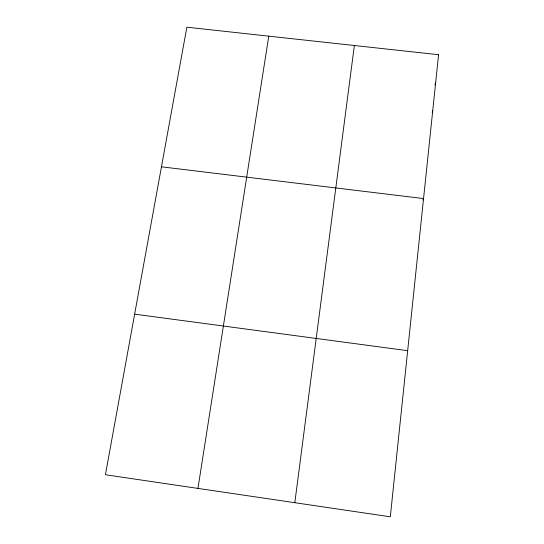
<?xml version="1.0" encoding="UTF-8"?>
<svg xmlns="http://www.w3.org/2000/svg" width="544" height="544" viewBox="0 0 544 544"><rect width="100%" height="100%" fill="white"/><g stroke="black" fill="none" stroke-linecap="round" stroke-linejoin="round"><path stroke-width="0.82" d="M294.807 502.704L354.355 45.512M197.955 488.403L268.77 36.156M434.901 84.742L435.676 82.525M432.16 112.309L432.725 110.799M422.885 200.002L423.552 198.58L161.452 166.811M134.64 314.153L407.667 350.69M438.58 54.72L390.313 516.8L105.42 474.749L186.857 27.2L438.58 54.72"/></g></svg>
